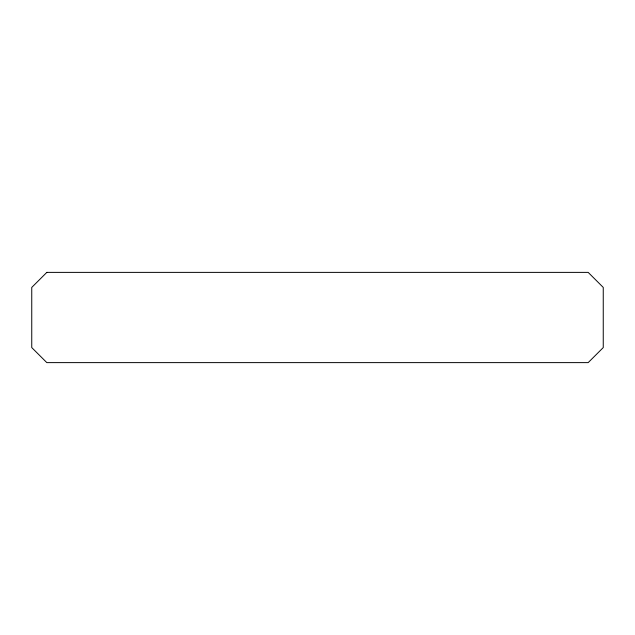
<?xml version="1.0" encoding="UTF-8"?>
<svg xmlns="http://www.w3.org/2000/svg" width="635" height="635" viewBox="0 0 635 635"><rect width="100%" height="100%" fill="white"/><g stroke="black" fill="none" stroke-linecap="round" stroke-linejoin="round"><path stroke-width="0.95" d="M46.823 272.383L31.75 287.425L31.75 347.575L46.823 362.617L588.177 362.617L603.25 347.575L603.25 287.425L588.177 272.383L46.823 272.383"/></g></svg>
